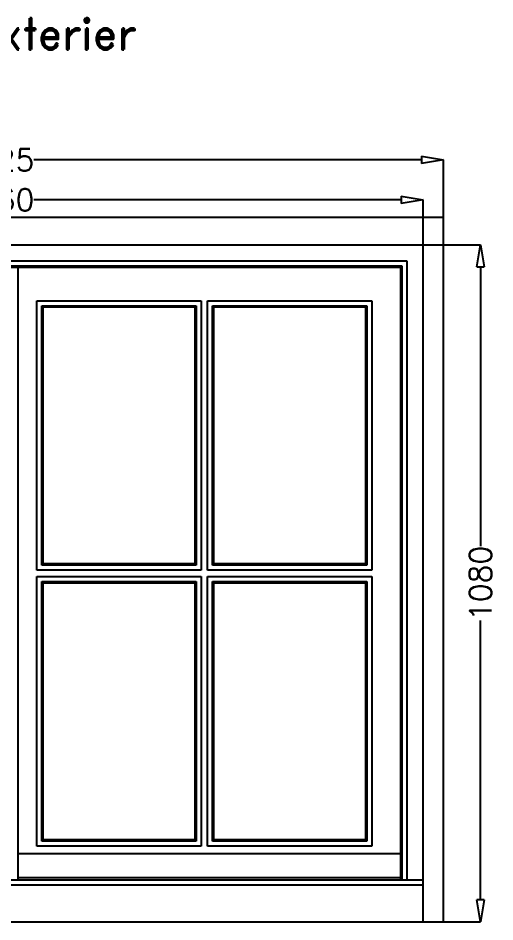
# Model space of a CAD drawing. Header units: millimetres. Extents: x 2806 to 10642, y -276 to 6064.
# Drawn here: x 4090 to 4851, y 882 to 2324 of the extents above; entities that cross this region are included whole.
import ezdxf
from ezdxf.enums import TextEntityAlignment as Align

# ---------------------------------------------------------------- set-up
doc = ezdxf.new("R2010")
doc.units = ezdxf.units.MM
doc.layers.get('0').update_dxf_attribs({"color": 250})
for name, color, linetype in [('dim', 7, 'Continuous'), ('txt', 189, 'Continuous'), ('wall', 5, 'Continuous')]:
    doc.layers.add(name, color=color, linetype=linetype)
doc.styles.add('ROMAND', font='romand.shx')
doc.styles.add('romans', font='romans.shx')
doc.dimstyles.new('ECH1-1 objet', dxfattribs={"dimtxt": 35, "dimasz": 35, "dimexe": 0.18, "dimexo": 0, "dimgap": 0.09, "dimtad": 0, "dimdec": 8, "dimdsep": 46, "dimtxsty": 'romans', "dimblk1": 'CLOSEDBLANK', "dimblk2": 'CLOSEDBLANK', "dimsah": 1, "dimcen": 1, "dimclrd": 9, "dimclre": 9, "dimclrt": 6, "dimadec": 0, "dimazin": 0, "dimtfac": 1, "dimtdec": 8, "dimtofl": 0, "dimtmove": 0, "dimatfit": 3, "dimldrblk": 'CLOSEDBLANK', "dimfxl": 1, "dimtolj": 1, "dimtzin": 0, "dimarcsym": 0})

# ---------------------------------------------------------------- blocks, each defined once
blk = doc.blocks.new('_ClosedBlank')
at = {"color": 0, "linetype": 'ByBlock', "lineweight": -2}
for p, q in [((-1, 0.167), (0, 0)), ((-1, 0.167), (-1, -0.167)), ((0, 0), (-1, -0.167))]:
    blk.add_line(p, q, dxfattribs=at)
blk = doc.blocks.new('*D31')
at = {"layer": 'Defpoints', "color": 0, "transparency": 16777216}
for p in [(4768.8, 2097.8), (3343.8, 2006.3), (4768.8, 2006.3)]:
    blk.add_point(p, dxfattribs=at)
at = {"layer": 'dim', "color": 9, "lineweight": -2, "transparency": 16777216}
for p, q in [((3343.8, 2006.3), (3343.8, 2098)), ((3378.8, 2097.8), (3997, 2097.8)), ((4733.8, 2097.8), (4115.5, 2097.8)), ((4768.8, 2006.3), (4768.8, 2098))]:
    blk.add_line(p, q, dxfattribs=at)
at = {"layer": 'dim', "color": 9, "lineweight": -2, "transparency": 16777216, "xscale": 35, "yscale": 35, "zscale": 35, "rotation": 180}
blk.add_blockref('_ClosedBlank', (3343.8, 2097.8), dxfattribs=at)
at = {"layer": 'dim', "color": 9, "lineweight": -2, "transparency": 16777216, "xscale": 35, "yscale": 35, "zscale": 35}
blk.add_blockref('_ClosedBlank', (4768.8, 2097.8), dxfattribs=at)
at = {"layer": 'dim', "color": 6, "transparency": 16777216, "insert": (4056.3, 2097.8), "char_height": 35, "attachment_point": 5, "style": 'romans'}
blk.add_mtext('\\A1;1425', dxfattribs=at)
blk = doc.blocks.new('*D33')
at = {"layer": 'Defpoints', "color": 0, "transparency": 16777216}
for p in [(4736.3, 1962.3), (4827.7, 1962.3), (4736.3, 882.3)]:
    blk.add_point(p, dxfattribs=at)
at = {"layer": 'dim', "color": 9, "lineweight": -2, "transparency": 16777216}
for p, q in [((4736.3, 1962.3), (4827.8, 1962.3)), ((4827.7, 1927.3), (4827.7, 1481.6)), ((4827.7, 917.3), (4827.7, 1363)), ((4736.3, 882.3), (4827.8, 882.3))]:
    blk.add_line(p, q, dxfattribs=at)
at = {"layer": 'dim', "color": 9, "lineweight": -2, "transparency": 16777216, "xscale": 35, "yscale": 35, "zscale": 35}
for p, rotation in [((4827.7, 1962.3), 90), ((4827.7, 882.3), 270)]:
    blk.add_blockref('_ClosedBlank', p, dxfattribs=dict(at, rotation=rotation))
at = {"layer": 'dim', "color": 6, "transparency": 16777216, "insert": (4827.7, 1422.3), "char_height": 35, "attachment_point": 5, "rotation": 90, "style": 'romans'}
blk.add_mtext('\\A1;1080', dxfattribs=at)
blk = doc.blocks.new('*D34')
at = {"layer": 'Defpoints', "color": 0, "transparency": 16777216}
for p in [(3376.3, 2034), (3376.3, 1962.3), (4736.3, 1962.3)]:
    blk.add_point(p, dxfattribs=at)
at = {"layer": 'dim', "color": 9, "lineweight": -2, "transparency": 16777216}
for p, q in [((3376.3, 1962.3), (3376.3, 2034.1)), ((3411.3, 2034), (3997, 2034)), ((4701.3, 2034), (4115.5, 2034)), ((4736.3, 1962.3), (4736.3, 2034.1))]:
    blk.add_line(p, q, dxfattribs=at)
at = {"layer": 'dim', "color": 9, "lineweight": -2, "transparency": 16777216, "xscale": 35, "yscale": 35, "zscale": 35, "rotation": 180}
blk.add_blockref('_ClosedBlank', (3376.3, 2034), dxfattribs=at)
at = {"layer": 'dim', "color": 9, "lineweight": -2, "transparency": 16777216, "xscale": 35, "yscale": 35, "zscale": 35}
blk.add_blockref('_ClosedBlank', (4736.3, 2034), dxfattribs=at)
at = {"layer": 'dim', "color": 6, "transparency": 16777216, "insert": (4056.3, 2034), "char_height": 35, "attachment_point": 5, "style": 'romans'}
blk.add_mtext('\\A1;1360', dxfattribs=at)

msp = doc.modelspace()

# ---------------------------------------------------------------- linework, layer by layer
for p, q in [((3343.78495735, 2006.29487696), (4768.78495735, 2006.29487696)), ((4768.78495735, 882.29487696), (4768.78495735, 2006.29487696)), ((4710.78495735, 1936.29487696), (3401.78495735, 1936.29487696)), ((4710.78495735, 949.29487696), (4710.78495735, 1936.29487696)), ((4702.78495735, 1928.29487696), (3409.78495735, 1928.29487696)), ((4700.78495735, 1926.29487696), (3411.78495735, 1926.29487696)), ((4090.28495735, 949.29487696), (4090.28495735, 1926.29487696)), ((4700.78495735, 949.29487696), (4700.78495735, 1926.29487696)), ((4702.78495735, 949.29487696), (4702.78495735, 1928.29487696)), ((4120.28495735, 1443.29487696), (4120.28495735, 1873.29487696)), ((4120.28495735, 1873.29487696), (4382.28495735, 1873.29487696)), ((4128.28495735, 1451.29487696), (4128.28495735, 1865.29487696)), ((4128.28495735, 1865.29487696), (4374.28495735, 1865.29487696)), ((4130.28495735, 1453.29487696), (4130.28495735, 1863.29487696)), ((4130.28495735, 1863.29487696), (4372.28495735, 1863.29487696)), ((4372.28495735, 1863.29487696), (4372.28495735, 1453.29487696)), ((4374.28495735, 1865.29487696), (4374.28495735, 1451.29487696)), ((4382.28495735, 1873.29487696), (4382.28495735, 1443.29487696)), ((4392.28495735, 1443.29487696), (4392.28495735, 1873.29487696)), ((4392.28495735, 1873.29487696), (4654.28495735, 1873.29487696)), ((4400.28495735, 1451.29487696), (4400.28495735, 1865.29487696)), ((4400.28495735, 1865.29487696), (4646.28495735, 1865.29487696)), ((4402.28495735, 1453.29487696), (4402.28495735, 1863.29487696)), ((4402.28495735, 1863.29487696), (4644.28495735, 1863.29487696)), ((4644.28495735, 1863.29487696), (4644.28495735, 1453.29487696)), ((4646.28495735, 1865.29487696), (4646.28495735, 1451.29487696)), ((4654.28495735, 1873.29487696), (4654.28495735, 1443.29487696)), ((4382.28495735, 1443.29487696), (4120.28495735, 1443.29487696)), ((4374.28495735, 1451.29487696), (4128.28495735, 1451.29487696)), ((4372.28495735, 1453.29487696), (4130.28495735, 1453.29487696)), ((4654.28495735, 1443.29487696), (4392.28495735, 1443.29487696)), ((4646.28495735, 1451.29487696), (4400.28495735, 1451.29487696)), ((4644.28495735, 1453.29487696), (4402.28495735, 1453.29487696)), ((4120.28495735, 1003.29487696), (4120.28495735, 1433.29487696)), ((4120.28495735, 1433.29487696), (4382.28495735, 1433.29487696)), ((4382.28495735, 1433.29487696), (4382.28495735, 1003.29487696)), ((4392.28495735, 1003.29487696), (4392.28495735, 1433.29487696)), ((4392.28495735, 1433.29487696), (4654.28495735, 1433.29487696)), ((4654.28495735, 1433.29487696), (4654.28495735, 1003.29487696)), ((4128.28495735, 1011.29487696), (4128.28495735, 1425.29487696)), ((4128.28495735, 1425.29487696), (4374.28495735, 1425.29487696)), ((4130.28495735, 1013.29487696), (4130.28495735, 1423.29487696)), ((4130.28495735, 1423.29487696), (4372.28495735, 1423.29487696)), ((4372.28495735, 1423.29487696), (4372.28495735, 1013.29487696)), ((4374.28495735, 1425.29487696), (4374.28495735, 1011.29487696)), ((4400.28495735, 1011.29487696), (4400.28495735, 1425.29487696)), ((4400.28495735, 1425.29487696), (4646.28495735, 1425.29487696)), ((4402.28495735, 1013.29487696), (4402.28495735, 1423.29487696)), ((4402.28495735, 1423.29487696), (4644.28495735, 1423.29487696)), ((4644.28495735, 1423.29487696), (4644.28495735, 1013.29487696)), ((4646.28495735, 1425.29487696), (4646.28495735, 1011.29487696)), ((4374.28495735, 1011.29487696), (4128.28495735, 1011.29487696)), ((4372.28495735, 1013.29487696), (4130.28495735, 1013.29487696)), ((4646.28495735, 1011.29487696), (4400.28495735, 1011.29487696)), ((4644.28495735, 1013.29487696), (4402.28495735, 1013.29487696)), ((4382.28495735, 1003.29487696), (4120.28495735, 1003.29487696)), ((4654.28495735, 1003.29487696), (4392.28495735, 1003.29487696)), ((4090.28495735, 991.28543449), (4700.78495735, 991.28543449)), ((4090.28495735, 953.29487696), (4700.78495735, 953.29487696)), ((3376.28495735, 949.29487696), (4736.28495735, 949.29487696)), ((3376.28495735, 941.28316805), (4736.28495735, 941.28316805)), ((4736.28495735, 882.29487696), (4768.78495735, 882.29487696))]:
    msp.add_line(p, q)
at = {"layer": 'wall'}
for p, q in [((3376.28495735, 1962.29487696), (4736.28495735, 1962.29487696)), ((4736.28495735, 882.29487696), (4736.28495735, 1962.29487696)), ((3376.28495735, 882.29487696), (4736.28495735, 882.29487696))]:
    msp.add_line(p, q, dxfattribs=at)

# ---------------------------------------------------------------- texts
at = {"layer": 'txt', "style": 'ROMAND'}
msp.add_text('View exterier', height=50, dxfattribs=at).set_placement((4056.28495735, 2274.06973329), align=Align.CENTER)

# ---------------------------------------------------------------- dimensions: what is measured, and where the dimension line sits
at = {"layer": 'dim'}
for base, p1, p2, picture, middle in [((4768.78495735, 2097.7885536927), (3343.78495735, 2006.2948769559), (4768.78495735, 2006.2948769559), '*D31', (4056.28495735, 2097.7885536927)), ((3376.28495735, 2033.9630068118), (4736.28495735, 1962.2948769558), (3376.28495735, 1962.2948769558), '*D34', (4056.28495735, 2033.9630068118))]:
    dim = msp.add_linear_dim(base=base, p1=p1, p2=p2, dimstyle='ECH1-1 objet', dxfattribs=at)
    dim.commit()
    dim.dimension.update_dxf_attribs({"geometry": picture, "text_midpoint": middle})
dim = msp.add_linear_dim(base=(4827.6588912639, 1962.2948769558), p1=(4736.28495735, 882.2948769559), p2=(4736.28495735, 1962.2948769558), angle=90, dimstyle='ECH1-1 objet', dxfattribs=at)
dim.commit()
dim.dimension.update_dxf_attribs({"geometry": '*D33', "text_midpoint": (4827.6588912639, 1422.2948769559)})

doc.saveas('drawing.dxf')
